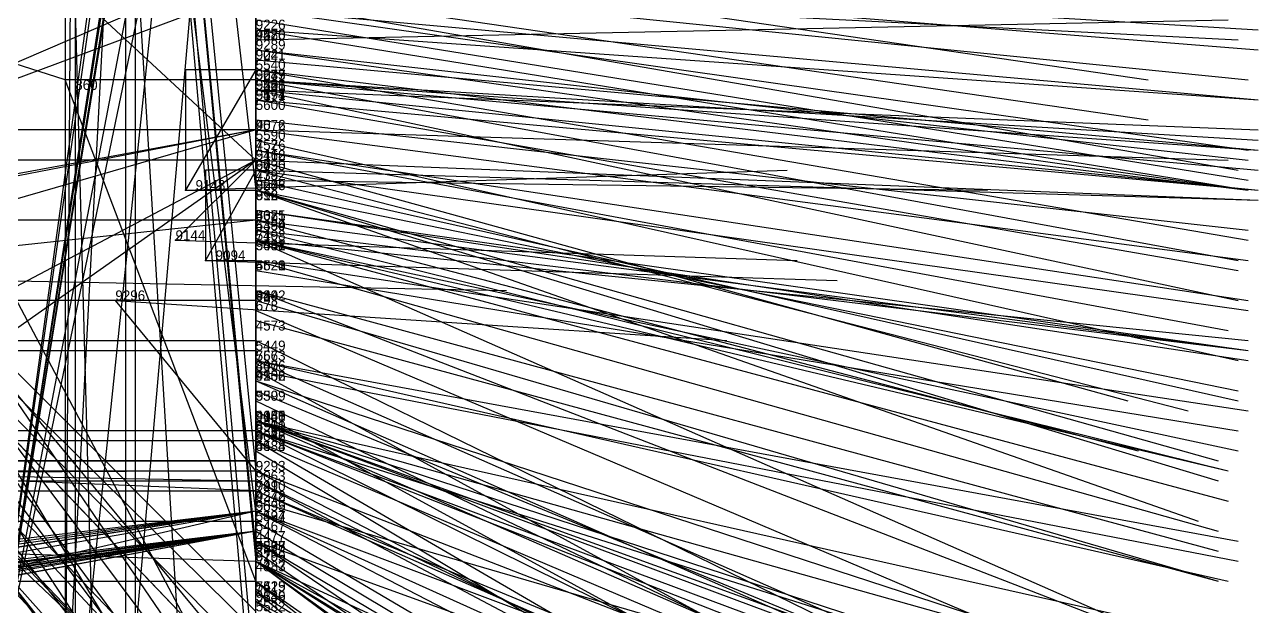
# Model space of a CAD drawing. Extents: x -0.07 to 1.1, y -0.07 to 1.1.
# Drawn here: x 0.977 to 1.1, y 0.0145 to 0.0725 of the extents above; entities that cross this region are included whole.
import ezdxf

# ---------------------------------------------------------------- set-up
doc = ezdxf.new("R2010")
doc.units = 0
for name, color, linetype in [('Clients', 3, 'CONTINUOUS'), ('Facilities', 3, 'CONTINUOUS'), ('Facilities_lines', 3, 'CONTINUOUS'), ('Min_max_boxes', 1, 'CONTINUOUS'), ('Normals', 1, 'CONTINUOUS'), ('Source_points', 5, 'CONTINUOUS'), ('Text', 3, 'CONTINUOUS')]:
    doc.layers.add(name, color=color, linetype=linetype)

msp = doc.modelspace()

# ---------------------------------------------------------------- linework, layer by layer
at = {"layer": 'Clients', "color": 5}
for p in [(0.981, 0.067), (1, 0.057, 0.993), (0.993, 0.056, 1), (1, 0.056, 0.91), (0.992, 0.051, 1), (0.995, 0.049, 1), (0.986, 0.045, 1), (1, 0.033, 0.993), (1, 0.033, 0.984), (1, 0.028, 0.92), (1, 0.027, 0.005), (1, 0.025, 0.996), (1, 0.02, 0.909), (1, 0.019, 0.031), (1, 0.019, 0.921)]:
    msp.add_point(p, dxfattribs=at)
at = {"layer": 'Facilities', "color": 3}
for p in [(1, 0.072, 0.315), (1, 0.072, 0.337), (1, 0.071, 0.968), (1, 0.07, 0.123), (1, 0.07, 0.796), (1, 0.069, 0.909), (1, 0.068, 0.55), (1, 0.068, 0.844), (1, 0.068, 0.908), (1, 0.067, 0.693), (1, 0.067, 0.6), (1, 0.067, 0.69), (1, 0.067, 0.836), (1, 0.066, 0.194), (1, 0.066, 0.665), (1, 0.066, 0.656), (1, 0.066, 0.942), (1, 0.065, 0.624), (1, 0.065, 0.802), (1, 0.063, 0.498), (1, 0.062, 0.545), (1, 0.062, 0.969), (1, 0.061, 0.369), (1, 0.06, 0.068), (1, 0.06, 0.621), (1, 0.059, 0.022), (1, 0.059, 0.942), (1, 0.058, 0.038), (1, 0.058, 0.268), (1, 0.058, 0.647), (1, 0.058, 0.94), (1, 0.057, 0.103), (1, 0.056, 0.171), (1, 0.056, 0.223), (1, 0.056, 0.858), (1, 0.054, 0.464), (1, 0.054, 0.637), (1, 0.053, 0.027), (1, 0.053, 0.493), (1, 0.052, 0.494), (1, 0.052, 0.712), (1, 0.051, 0.185), (1, 0.051, 0.71), (1, 0.051, 0.538), (1, 0.051, 0.861), (1, 0.051, 0.942), (1, 0.049, 0.569), (1, 0.049, 0.646), (1, 0.048, 0.453), (1, 0.046, 0.146), (1, 0.046, 0.328), (1, 0.045, 0.245), (1, 0.044, 0.153), (1, 0.043, 0.334), (1, 0.041, 0.732), (1, 0.039, 0.141), (1, 0.039, 0.452), (1, 0.039, 0.637), (1, 0.038, 0.179), (1, 0.038, 0.461), (1, 0.037, 0.835), (1, 0.037, 0.762), (1, 0.036, 0.662), (1, 0.035, 0.219), (1, 0.034, 0.877), (1, 0.033, 0.313), (1, 0.033, 0.479), (1, 0.033, 0.581), (1, 0.033, 0.766), (1, 0.032, 0.068), (1, 0.032, 0.316), (1, 0.032, 0.633), (1, 0.032, 0.898), (1, 0.031, 0.303), (1, 0.031, 0.678), (1, 0.03, 0.554), (1, 0.028, 0.948), (1, 0.027, 0.932), (1, 0.026, 0.043), (1, 0.026, 0.438), (1, 0.024, 0.513), (1, 0.024, 0.519), (1, 0.024, 0.977), (1, 0.023, 0.534), (1, 0.022, 0.538), (1, 0.021, 0.265), (1, 0.021, 0.498), (1, 0.021, 0.64), (1, 0.021, 0.72), (1, 0.019, 0.134), (1, 0.019, 0.304), (1, 0.019, 0.257), (1, 0.019, 0.771), (1, 0.017, 0.108), (1, 0.017, 0.595), (1, 0.016, 0.658), (1, 0.016, 0.753), (1, 0.016, 0.977), (1, 0.015, 0.699), (1, 0.015, 0.776)]:
    msp.add_point(p, dxfattribs=at)
at = {"layer": 'Facilities_lines', "color": 3}
for p, q in [((1, 0.022, 0.538), (1, 0.32, 0.543)), ((1, 0.052, 0.712), (1, 0.309, 0.717)), ((1, 0.066, 0.656), (1, 0.309, 0.665)), ((1, 0.052, 0.712), (1, 0.306, 0.707)), ((1, 0.022, 0.538), (1, 0.306, 0.511)), ((1, 0.022, 0.538), (1, 0.299, 0.561)), ((1, 0.066, 0.656), (1, 0.298, 0.646)), ((1, 0.022, 0.538), (1, 0.296, 0.549)), ((1, 0.036, 0.662), (1, 0.292, 0.664)), ((1, 0.052, 0.712), (1, 0.29, 0.688)), ((1, 0.052, 0.712), (1, 0.285, 0.733)), ((1, 0.052, 0.712), (1, 0.284, 0.724)), ((1, 0.052, 0.712), (1, 0.28, 0.717)), ((1, 0.022, 0.538), (1, 0.279, 0.548)), ((1, 0.022, 0.538), (1, 0.276, 0.522)), ((1, 0.022, 0.538), (1, 0.273, 0.552)), ((1, 0.066, 0.656), (1, 0.27, 0.629)), ((1, 0.022, 0.538), (1, 0.269, 0.526)), ((1, 0.066, 0.656), (1, 0.269, 0.63)), ((1, 0.022, 0.538), (1, 0.264, 0.561)), ((1, 0.052, 0.712), (1, 0.263, 0.748)), ((0.977, 0.26, 1), (1, 0.056, 0.91)), ((0.977, 0.26, 1), (0.984, 0, 1)), ((0.977, 0.26, 1), (0.993, 0, 0.972)), ((0.977, 0.26, 1), (1, 0.02, 0.909)), ((0.977, 0.26, 1), (1, 0.006, 0.973)), ((0.977, 0.26, 1), (1, 0.028, 0.92)), ((0.977, 0.26, 1), (1, 0.019, 0.921)), ((0.977, 0.26, 1), (1, 0, 0.993)), ((1, 0.022, 0.538), (1, 0.259, 0.552)), ((1, 0.021, 0.72), (1, 0.258, 0.727)), ((1, 0.052, 0.712), (1, 0.255, 0.689)), ((1, 0.052, 0.712), (1, 0.255, 0.693)), ((1, 0.022, 0.538), (1, 0.252, 0.588)), ((1, 0.021, 0.72), (1, 0.242, 0.704)), ((1, 0.022, 0.538), (1, 0.24, 0.6)), ((1, 0.016, 0.658), (1, 0.237, 0.646)), ((1, 0.031, 0.303), (1, 0.236, 0.326)), ((1, 0.022, 0.538), (1, 0.235, 0.458)), ((1, 0.051, 0.185), (1, 0.232, 0.252)), ((1, 0.022, 0.538), (1, 0.232, 0.553)), ((1, 0.016, 0.658), (1, 0.231, 0.668)), ((1, 0.016, 0.658), (1, 0.228, 0.65)), ((1, 0.022, 0.538), (1, 0.227, 0.493)), ((1, 0.016, 0.658), (1, 0.227, 0.69)), ((1, 0.046, 0.328), (1, 0.224, 0.349)), ((1, 0.046, 0.328), (1, 0.222, 0.395)), ((1, 0.022, 0.538), (1, 0.22, 0.489)), ((1, 0.022, 0.538), (1, 0.219, 0.495)), ((1, 0.031, 0.303), (1, 0.217, 0.353)), ((1, 0.022, 0.538), (1, 0.213, 0.5)), ((1, 0.022, 0.538), (1, 0.212, 0.438)), ((1, 0.022, 0.538), (1, 0.212, 0.585)), ((1, 0.208, 0.98), (1, 0.025, 0.996)), ((1, 0.022, 0.538), (1, 0.207, 0.598)), ((1, 0.022, 0.538), (1, 0.206, 0.429)), ((1, 0.022, 0.538), (1, 0.206, 0.597)), ((1, 0.022, 0.538), (1, 0.202, 0.444)), ((1, 0.022, 0.538), (1, 0.2, 0.642)), ((1, 0.022, 0.538), (1, 0.195, 0.54)), ((0.973, 0, 0.703), (1, 0.194, 0.735)), ((1, 0.031, 0.303), (1, 0.194, 0.385)), ((1, 0.024, 0.977), (0.979, 0.192, 1)), ((1, 0.016, 0.658), (1, 0.191, 0.663)), ((0.973, 0, 0.703), (1, 0.189, 0.706)), ((0.973, 0, 0.703), (1, 0.189, 0.731)), ((1, 0.022, 0.538), (1, 0.188, 0.462)), ((1, 0.022, 0.538), (1, 0.187, 0.64)), ((1, 0.022, 0.538), (1, 0.184, 0.482)), ((1, 0.022, 0.538), (1, 0.182, 0.619)), ((1, 0.022, 0.538), (1, 0.181, 0.575)), ((1, 0.022, 0.538), (1, 0.18, 0.659)), ((1, 0.046, 0.328), (1, 0.178, 0.377)), ((1, 0.022, 0.538), (1, 0.177, 0.549)), ((0.973, 0, 0.703), (1, 0.173, 0.699)), ((0.982, 0, 0.291), (1, 0.173, 0.362)), ((1, 0.022, 0.538), (1, 0.173, 0.58)), ((0.973, 0, 0.703), (1, 0.171, 0.705)), ((1, 0.022, 0.538), (1, 0.171, 0.431)), ((1, 0.022, 0.538), (1, 0.169, 0.465)), ((0.973, 0, 0.703), (1, 0.167, 0.716)), ((1, 0.022, 0.538), (1, 0.167, 0.52)), ((0.973, 0, 0.703), (1, 0.166, 0.705)), ((1, 0.022, 0.538), (1, 0.166, 0.446)), ((1, 0.022, 0.538), (1, 0.166, 0.535)), ((1, 0.022, 0.538), (1, 0.166, 0.556)), ((1, 0.022, 0.538), (1, 0.162, 0.542)), ((1, 0.022, 0.538), (1, 0.159, 0.509)), ((1, 0.022, 0.538), (1, 0.158, 0.549)), ((1, 0.022, 0.538), (1, 0.158, 0.647)), ((1, 0.022, 0.538), (1, 0.155, 0.634)), ((1, 0.022, 0.538), (1, 0.155, 0.625)), ((1, 0.022, 0.538), (1, 0.151, 0.379)), ((1, 0.022, 0.538), (1, 0.151, 0.675)), ((1, 0.022, 0.538), (1, 0.15, 0.49)), ((0.987, 0, 0.292), (1, 0.148, 0.351)), ((1, 0.022, 0.538), (1, 0.148, 0.469)), ((1, 0.022, 0.538), (1, 0.147, 0.439)), ((1, 0.022, 0.538), (1, 0.147, 0.664)), ((1, 0.022, 0.538), (1, 0.146, 0.539)), ((1, 0.022, 0.538), (1, 0.145, 0.517)), ((1, 0.022, 0.538), (1, 0.145, 0.654)), ((1, 0.022, 0.538), (1, 0.143, 0.44)), ((1, 0.022, 0.538), (1, 0.143, 0.562)), ((0.973, 0, 0.28), (1, 0.141, 0.347)), ((1, 0.022, 0.538), (1, 0.141, 0.648)), ((0.981, 0, 0.054), (0.982, 0.14)), ((1, 0.022, 0.538), (1, 0.137, 0.489)), ((0.981, 0, 0.054), (0.988, 0.133)), ((1, 0.022, 0.538), (1, 0.134, 0.372)), ((1, 0.022, 0.538), (1, 0.131, 0.509)), ((1, 0.022, 0.538), (1, 0.131, 0.58)), ((0.973, 0, 0.28), (1, 0.13, 0.342)), ((1, 0.022, 0.538), (1, 0.13, 0.474)), ((1, 0.022, 0.538), (1, 0.13, 0.47)), ((1, 0.022, 0.538), (1, 0.129, 0.452)), ((1, 0.022, 0.538), (1, 0.129, 0.488)), ((1, 0.022, 0.538), (1, 0.129, 0.644)), ((1, 0.022, 0.538), (1, 0.127, 0.475)), ((1, 0.022, 0.538), (1, 0.127, 0.433)), ((1, 0.022, 0.538), (1, 0.126, 0.639)), ((1, 0.022, 0.538), (1, 0.124, 0.472)), ((1, 0.022, 0.538), (1, 0.124, 0.6)), ((1, 0.022, 0.538), (1, 0.117, 0.373)), ((1, 0.022, 0.538), (1, 0.115, 0.417)), ((1, 0.022, 0.538), (1, 0.114, 0.361)), ((1, 0.022, 0.538), (1, 0.108, 0.689)), ((1, 0.022, 0.538), (1, 0.103, 0.354)), ((1, 0.022, 0.538), (1, 0.101, 0.346)), ((1, 0.059, 0.022), (0.959, 0.097)), ((1, 0.092, 0.966), (1, 0.033, 0.993)), ((1, 0.079, 0.058), (0.884, 0.029)), ((1, 0.076, 0.016), (0.906, 0.041)), ((1, 0.068, 0.844), (0.993, 0.056, 1)), ((1, 0.017, 0.108), (0.981, 0.067)), ((1, 0.062, 0.969), (0.864, 0.037, 1)), ((1, 0.062, 0.969), (0.865, 0.036, 1)), ((1, 0.062, 0.969), (0.865, 0.023, 1)), ((1, 0.059, 0.942), (0.956, 0.028, 1)), ((1, 0.059, 0.022), (0.964, 0.04)), ((1, 0.059, 0.942), (0.992, 0.051, 1)), ((1, 0.058, 0.94), (0.995, 0.049, 1)), ((1, 0.024, 0.977), (1, 0.057, 0.993)), ((1, 0.053, 0.027), (0.767, 0.028)), ((1, 0.028, 0.948), (0.986, 0.045, 1)), ((0.733, 0.032), (1, 0.027, 0.005)), ((1, 0.024, 0.977), (1, 0.033, 0.984)), ((1, 0.026, 0.043), (0.882, 0.031)), ((0.672, 0.029), (1, 0.019, 0.031)), ((1, 0.028, 0.948), (0.804, 0.027, 1)), ((1, 0.024, 0.977), (0.799, 0, 0.855)), ((1, 0.024, 0.977), (0.814, 0, 0.836)), ((1, 0.024, 0.977), (0.829, 0, 0.855)), ((1, 0.024, 0.977), (0.841, 0, 0.826)), ((1, 0.024, 0.977), (0.843, 0, 0.835)), ((1, 0.024, 0.977), (0.862, 0, 0.863)), ((1, 0.024, 0.977), (0.896, 0, 0.873)), ((1, 0.022, 0.538), (0.816, 0, 0.58)), ((1, 0.022, 0.538), (0.829, 0, 0.531)), ((1, 0.022, 0.538), (0.834, 0, 0.56)), ((1, 0.022, 0.538), (0.835, 0, 0.551)), ((1, 0.022, 0.538), (0.836, 0, 0.592)), ((1, 0.022, 0.538), (0.848, 0, 0.479)), ((1, 0.022, 0.538), (0.848, 0, 0.497)), ((1, 0.022, 0.538), (0.854, 0, 0.599)), ((1, 0.022, 0.538), (0.856, 0, 0.553)), ((1, 0.022, 0.538), (0.858, 0, 0.52)), ((1, 0.022, 0.538), (0.865, 0, 0.622)), ((1, 0.022, 0.538), (0.87, 0, 0.556)), ((1, 0.022, 0.538), (0.881, 0, 0.618)), ((1, 0.022, 0.538), (0.882, 0, 0.633))]:
    msp.add_line(p, q, dxfattribs=at)
at = {"layer": 'Min_max_boxes', "color": 1}
for p, q in [((1, 0, 0.76), (1, 0.466, 0.76)), ((1, 0, 1), (1, 0.466, 1)), ((1, 0, 0.346), (1, 0.32, 0.346)), ((1, 0, 0.689), (1, 0.32, 0.689)), ((1, 0.052, 0.688), (1, 0.309, 0.688)), ((1, 0.309, 0.688), (1, 0.052, 0.688)), ((1, 0.052, 0.748), (1, 0.309, 0.748)), ((1, 0.309, 0.748), (1, 0.052, 0.748)), ((1, 0.066, 0.629), (1, 0.309, 0.629)), ((1, 0.309, 0.629), (1, 0.066, 0.629)), ((1, 0.066, 0.665), (1, 0.309, 0.665)), ((1, 0.309, 0.665), (1, 0.066, 0.665)), ((1, 0.036, 0.662), (1, 0.292, 0.662)), ((1, 0.292, 0.662), (1, 0.036, 0.662)), ((1, 0.036, 0.664), (1, 0.292, 0.664)), ((1, 0.292, 0.664), (1, 0.036, 0.664)), ((1, 0.021, 0.704), (1, 0.258, 0.704)), ((1, 0.258, 0.704), (1, 0.021, 0.704)), ((1, 0.021, 0.727), (1, 0.258, 0.727)), ((1, 0.258, 0.727), (1, 0.021, 0.727)), ((1, 0.016, 0.646), (1, 0.237, 0.646)), ((1, 0.237, 0.646), (1, 0.016, 0.646)), ((1, 0.016, 0.69), (1, 0.237, 0.69)), ((1, 0.237, 0.69), (1, 0.016, 0.69)), ((1, 0.031, 0.303), (1, 0.236, 0.303)), ((1, 0.236, 0.303), (1, 0.031, 0.303)), ((1, 0.031, 0.385), (1, 0.236, 0.385)), ((1, 0.236, 0.385), (1, 0.031, 0.385)), ((1, 0.051, 0.185), (1, 0.232, 0.185)), ((1, 0.232, 0.185), (1, 0.051, 0.185)), ((1, 0.051, 0.252), (1, 0.232, 0.252)), ((1, 0.232, 0.252), (1, 0.051, 0.252)), ((1, 0.046, 0.328), (1, 0.224, 0.328)), ((1, 0.224, 0.328), (1, 0.046, 0.328)), ((1, 0.046, 0.395), (1, 0.224, 0.395)), ((1, 0.224, 0.395), (1, 0.046, 0.395)), ((1, 0.025, 0.98), (1, 0.208, 0.98)), ((1, 0.208, 0.98), (1, 0.025, 0.98)), ((1, 0.025, 0.996), (1, 0.208, 0.996)), ((1, 0.208, 0.996), (1, 0.025, 0.996)), ((1, 0, 0.626), (1, 0.194, 0.626)), ((1, 0, 0.784), (1, 0.194, 0.784)), ((1, 0, 0.826), (1, 0.192, 0.826)), ((1, 0, 1), (1, 0.192, 1)), ((0.982, 0.173, 0.291), (0.982, 0, 0.291)), ((0.982, 0.173, 0.362), (0.982, 0, 0.362)), ((1, 0, 0.291), (1, 0.173, 0.291)), ((1, 0, 0.362), (1, 0.173, 0.362)), ((0.987, 0.148, 0.292), (0.987, 0, 0.292)), ((0.987, 0.148, 0.351), (0.987, 0, 0.351)), ((1, 0, 0.292), (1, 0.148, 0.292)), ((1, 0, 0.351), (1, 0.148, 0.351)), ((1, 0, 0.28), (1, 0.141, 0.28)), ((1, 0, 0.396), (1, 0.141, 0.396)), ((0.981, 0.14), (0.981, 0)), ((0.981, 0.14, 0.054), (0.981, 0, 0.054)), ((0.988, 0), (0.988, 0.14)), ((0.988, 0, 0.054), (0.988, 0.14, 0.054)), ((1, 0.029, 0.94), (1, 0.11, 0.94)), ((1, 0.029, 1), (1, 0.11, 1)), ((1, 0.017, 0.947), (1, 0.105, 0.947)), ((1, 0.017, 1), (1, 0.105, 1)), ((1, 0.04), (1, 0.097)), ((1, 0.04, 0.022), (1, 0.097, 0.022)), ((1, 0.033, 0.966), (1, 0.092, 0.966)), ((1, 0.092, 0.966), (1, 0.033, 0.966)), ((1, 0.033, 0.993), (1, 0.092, 0.993)), ((1, 0.092, 0.993), (1, 0.033, 0.993)), ((1, 0.029), (1, 0.079)), ((1, 0.029, 0.058), (1, 0.079, 0.058)), ((1, 0.041), (1, 0.076)), ((1, 0.041, 0.016), (1, 0.076, 0.016)), ((1, 0.068, 0.844), (0.993, 0.068, 0.844)), ((0.993, 0.068, 0.844), (0.993, 0.056, 0.844)), ((1, 0.068, 1), (0.993, 0.068, 1)), ((0.993, 0.068, 1), (0.993, 0.056, 1)), ((0.993, 0.068, 0.844), (0.993, 0.068, 1)), ((1, 0.056, 0.844), (1, 0.068, 0.844)), ((1, 0.056, 1), (1, 0.068, 1)), ((1, 0.068, 0.844), (1, 0.068, 1)), ((1, 0.067), (0.981, 0.067)), ((0.981, 0.067), (0.981, 0.017)), ((1, 0.067, 0.108), (0.981, 0.067, 0.108)), ((0.981, 0.067, 0.108), (0.981, 0.017, 0.108)), ((0.981, 0.067), (0.981, 0.067, 0.108)), ((1, 0.017), (1, 0.067)), ((1, 0.017, 0.108), (1, 0.067, 0.108)), ((1, 0.067), (1, 0.067, 0.108)), ((1, 0.066, 0.629), (1, 0.066, 0.629)), ((1, 0.066, 0.665), (1, 0.066, 0.665)), ((1, 0.066, 0.629), (1, 0.066, 0.665)), ((1, 0.066, 0.629), (1, 0.066, 0.665)), ((1, 0.062, 0.969), (0.864, 0.062, 0.969)), ((1, 0.062, 1), (0.864, 0.062, 1)), ((1, 0.023, 0.969), (1, 0.062, 0.969)), ((1, 0.023, 1), (1, 0.062, 1)), ((1, 0.062, 0.969), (1, 0.062, 1)), ((1, 0.059, 0.942), (0.956, 0.059, 0.942)), ((1, 0.059, 1), (0.956, 0.059, 1)), ((1, 0.058, 0.94), (0.995, 0.058, 0.94)), ((0.995, 0.058, 0.94), (0.995, 0.049, 0.94)), ((1, 0.058, 1), (0.995, 0.058, 1)), ((0.995, 0.058, 1), (0.995, 0.049, 1)), ((0.995, 0.058, 0.94), (0.995, 0.058, 1)), ((1, 0.028, 0.942), (1, 0.059, 0.942)), ((1, 0.028, 1), (1, 0.059, 1)), ((1, 0.059, 0.942), (1, 0.059, 1)), ((1, 0.049, 0.94), (1, 0.058, 0.94)), ((1, 0.049, 1), (1, 0.058, 1)), ((1, 0.058, 0.94), (1, 0.058, 1)), ((0.993, 0.056, 0.844), (1, 0.056, 0.844)), ((0.993, 0.056, 1), (1, 0.056, 1)), ((0.993, 0.056, 0.844), (0.993, 0.056, 1)), ((1, 0.056, 0.844), (1, 0.056, 1)), ((1, 0.053), (0.767, 0.053)), ((1, 0.053, 0.027), (0.767, 0.053, 0.027)), ((1, 0.028), (1, 0.053)), ((1, 0.028, 0.027), (1, 0.053, 0.027)), ((1, 0.053), (1, 0.053, 0.027)), ((1, 0.052, 0.688), (1, 0.052, 0.688)), ((1, 0.052, 0.748), (1, 0.052, 0.748)), ((1, 0.052, 0.688), (1, 0.052, 0.748)), ((1, 0.052, 0.688), (1, 0.052, 0.748)), ((1, 0.051, 0.185), (1, 0.051, 0.185)), ((1, 0.051, 0.252), (1, 0.051, 0.252)), ((1, 0.051, 0.185), (1, 0.051, 0.252)), ((1, 0.051, 0.185), (1, 0.051, 0.252)), ((0.995, 0.049, 0.94), (1, 0.049, 0.94)), ((0.995, 0.049, 1), (1, 0.049, 1)), ((0.995, 0.049, 0.94), (0.995, 0.049, 1)), ((1, 0.049, 0.94), (1, 0.049, 1)), ((1, 0.046, 0.328), (1, 0.046, 0.328)), ((1, 0.046, 0.395), (1, 0.046, 0.395)), ((1, 0.046, 0.328), (1, 0.046, 0.395)), ((1, 0.046, 0.328), (1, 0.046, 0.395)), ((1, 0.045, 0.948), (0.804, 0.045, 0.948)), ((1, 0.045, 1), (0.804, 0.045, 1)), ((1, 0.027, 0.948), (1, 0.045, 0.948)), ((1, 0.027, 1), (1, 0.045, 1)), ((1, 0.045, 0.948), (1, 0.045, 1)), ((0.906, 0.041), (1, 0.041)), ((0.906, 0.041, 0.016), (1, 0.041, 0.016)), ((1, 0.041), (1, 0.041, 0.016)), ((0.959, 0.04), (1, 0.04)), ((0.959, 0.04, 0.022), (1, 0.04, 0.022)), ((1, 0.04), (1, 0.04, 0.022)), ((1, 0.036, 0.662), (1, 0.036, 0.662)), ((1, 0.036, 0.664), (1, 0.036, 0.664)), ((1, 0.036, 0.662), (1, 0.036, 0.664)), ((1, 0.036, 0.662), (1, 0.036, 0.664)), ((1, 0.032), (0.67, 0.032)), ((1, 0.032, 0.124), (0.67, 0.032, 0.124)), ((1, 0.033, 0.966), (1, 0.033, 0.966)), ((1, 0.033, 0.993), (1, 0.033, 0.993)), ((1, 0.033, 0.966), (1, 0.033, 0.993)), ((1, 0.033, 0.966), (1, 0.033, 0.993)), ((1, 0), (1, 0.032)), ((1, 0, 0.124), (1, 0.032, 0.124)), ((1, 0.032), (1, 0.032, 0.124)), ((1, 0.031), (0.882, 0.031)), ((1, 0.031, 0.043), (0.882, 0.031, 0.043)), ((1, 0.026), (1, 0.031)), ((1, 0.026, 0.043), (1, 0.031, 0.043)), ((1, 0.031), (1, 0.031, 0.043)), ((1, 0.031, 0.303), (1, 0.031, 0.303)), ((1, 0.031, 0.385), (1, 0.031, 0.385)), ((1, 0.031, 0.303), (1, 0.031, 0.385)), ((1, 0.031, 0.303), (1, 0.031, 0.385)), ((1, 0.029), (0.555, 0.029)), ((1, 0.029, 0.212), (0.555, 0.029, 0.212)), ((0.884, 0.029), (1, 0.029)), ((0.884, 0.029, 0.058), (1, 0.029, 0.058)), ((0.894, 0.029, 0.94), (1, 0.029, 0.94)), ((0.894, 0.029, 1), (1, 0.029, 1)), ((1, 0), (1, 0.029)), ((1, 0, 0.212), (1, 0.029, 0.212)), ((1, 0.029), (1, 0.029, 0.212)), ((1, 0.029), (1, 0.029, 0.058)), ((1, 0.029, 0.94), (1, 0.029, 1)), ((0.767, 0.028), (1, 0.028)), ((0.767, 0.028, 0.027), (1, 0.028, 0.027)), ((0.956, 0.028, 0.942), (1, 0.028, 0.942)), ((0.956, 0.028, 1), (1, 0.028, 1)), ((1, 0.028), (1, 0.028, 0.027)), ((1, 0.028, 0.942), (1, 0.028, 1)), ((0.804, 0.027, 0.948), (1, 0.027, 0.948)), ((0.804, 0.027, 1), (1, 0.027, 1)), ((0.882, 0.026), (1, 0.026)), ((0.882, 0.026, 0.043), (1, 0.026, 0.043)), ((1, 0.027, 0.948), (1, 0.027, 1)), ((1, 0.026), (1, 0.026, 0.043)), ((1, 0.025, 0.98), (1, 0.025, 0.98)), ((1, 0.025, 0.996), (1, 0.025, 0.996)), ((1, 0.025, 0.98), (1, 0.025, 0.996)), ((1, 0.025, 0.98), (1, 0.025, 0.996)), ((0.864, 0.023, 0.969), (1, 0.023, 0.969)), ((0.864, 0.023, 1), (1, 0.023, 1)), ((1, 0.023, 0.969), (1, 0.023, 1)), ((1, 0.021, 0.704), (1, 0.021, 0.704)), ((1, 0.021, 0.727), (1, 0.021, 0.727)), ((1, 0.021, 0.704), (1, 0.021, 0.727)), ((1, 0.021, 0.704), (1, 0.021, 0.727)), ((0.934, 0.017, 0.947), (1, 0.017, 0.947)), ((0.934, 0.017, 1), (1, 0.017, 1)), ((0.981, 0.017), (1, 0.017)), ((0.981, 0.017, 0.108), (1, 0.017, 0.108)), ((0.981, 0.017), (0.981, 0.017, 0.108)), ((1, 0.017), (1, 0.017, 0.108)), ((1, 0.017, 0.947), (1, 0.017, 1)), ((1, 0.016, 0.646), (1, 0.016, 0.646)), ((1, 0.016, 0.69), (1, 0.016, 0.69)), ((1, 0.016, 0.646), (1, 0.016, 0.69)), ((1, 0.016, 0.646), (1, 0.016, 0.69))]:
    msp.add_line(p, q, dxfattribs=at)
at = {"layer": 'Normals', "color": 1}
for p, q in [((1, 0.014, 0.193), (0.929, 0.085, 0.187)), ((0.981, 0.067), (0.928, 0.084, 0.083)), ((1, 0.007, 0.148), (0.936, 0.084, 0.149)), ((0.991, 0, 0.712), (0.936, 0.083, 0.718)), ((0.993, 0, 0.972), (0.943, 0.083, 0.947)), ((1, 0, 0.993), (0.956, 0.083, 0.958)), ((1, 0.012, 0.19), (0.929, 0.082, 0.184)), ((1, 0, 0.195), (0.944, 0.082, 0.186)), ((0.988, 0, 0.545), (0.929, 0.08, 0.533)), ((1, 0.009, 0.173), (0.93, 0.08, 0.173)), ((0.995, 0, 0.837), (0.935, 0.08, 0.837)), ((0.996, 0, 0.27), (0.937, 0.08, 0.275)), ((0.999, 0, 0.144), (0.939, 0.08, 0.146)), ((1, 0.08, 0.013), (1.089, 0.067, -0.03)), ((0.992, 0, 0.656), (0.93, 0.079, 0.66)), ((0.989, 0, 0.932), (0.927, 0.078, 0.935)), ((1, 0.006, 0.927), (0.931, 0.078, 0.937)), ((1, 0.078, 0.233), (1.1, 0.072, 0.233)), ((1, 0.078, 0.221), (1.1, 0.07, 0.221)), ((1, 0.078, 0.274), (1.1, 0.072, 0.274)), ((1, 0.077, 0.741), (1.099, 0.067, 0.742)), ((1, 0.006, 0.973), (0.933, 0.076, 0.947)), ((1, 0.076, 0.055), (1.098, 0.071, 0.034)), ((1, 0.076, 0.016), (1.089, 0.063, -0.027)), ((0.991, 0, 0.433), (0.924, 0.075, 0.438)), ((1, 0.075, 0.359), (1.098, 0.058, 0.37)), ((1, 0.074, 0.374), (1.099, 0.06, 0.376)), ((1, 0.074, 0.814), (1.1, 0.065, 0.816)), ((0.997, 0, 0.549), (0.929, 0.073, 0.539)), ((1, 0.073, 0.887), (1.099, 0.057, 0.881)), ((1, 0.071, 0.968), (1.097, 0.073, 0.993)), ((0.991, 0, 0.813), (0.923, 0.072, 0.804)), ((0.995, 0, 0.792), (0.926, 0.072, 0.789)), ((0.999, 0, 0.946), (0.93, 0.072, 0.94)), ((1, 0.072, 0.315), (1.1, 0.065, 0.316)), ((1, 0.072, 0.337), (1.099, 0.056, 0.344)), ((0.995, 0, 0.548), (0.926, 0.071, 0.536)), ((1, 0.07, 0.123), (1.099, 0.056, 0.124)), ((1, 0.07, 0.796), (1.099, 0.059, 0.797)), ((1, 0.069, 0.909), (1.1, 0.06, 0.907)), ((0.996, 0, 0.537), (0.924, 0.068, 0.523)), ((1, 0.068, 0.55), (1.099, 0.056, 0.551)), ((1, 0.068, 0.844), (1.099, 0.051, 0.846)), ((1, 0.068, 0.908), (1.099, 0.056, 0.904)), ((1, 0.067, 0.693), (1.1, 0.06, 0.693)), ((1, 0.067, 0.6), (1.1, 0.058, 0.598)), ((1, 0.067, 0.69), (1.1, 0.061, 0.69)), ((1, 0.067, 0.836), (1.098, 0.049, 0.838)), ((1, 0.066, 0.194), (1.098, 0.045, 0.196)), ((1, 0.066, 0.665), (1.1, 0.056, 0.665)), ((1, 0.066, 0.656), (1.1, 0.056, 0.657)), ((1, 0.066, 0.942), (1.1, 0.062, 0.951)), ((1, 0.065, 0.624), (1.1, 0.056, 0.622)), ((1, 0.065, 0.802), (1.098, 0.048, 0.806)), ((1, 0.063, 0.498), (1.099, 0.052, 0.499)), ((1, 0.062, 0.545), (1.099, 0.049, 0.546)), ((1, 0.062, 0.969), (1.097, 0.059, 0.992)), ((1, 0.061, 0.369), (1.098, 0.039, 0.372)), ((1, 0.06, 0.068), (1.097, 0.042, 0.051)), ((1, 0.06, 0.621), (1.099, 0.045, 0.62)), ((0.993, 0.056, 1), (1.053, 0.058, 1.08)), ((1, 0.059, 0.022), (1.087, 0.035, -0.021)), ((1, 0.059, 0.942), (1.1, 0.055, 0.95)), ((1, 0.058, 0.038), (1.093, 0.034, 0.009)), ((1, 0.058, 0.268), (1.099, 0.044, 0.267)), ((1, 0.058, 0.647), (1.099, 0.044, 0.645)), ((1, 0.058, 0.94), (1.1, 0.055, 0.948)), ((1, 0.057, 0.103), (1.098, 0.035, 0.105)), ((1, 0.057, 0.993), (1.073, 0.056, 1.061)), ((1, 0.056, 0.171), (1.096, 0.027, 0.176)), ((1, 0.056, 0.223), (1.098, 0.036, 0.221)), ((1, 0.056, 0.858), (1.094, 0.023, 0.858)), ((1, 0.056, 0.91), (1.096, 0.029, 0.901)), ((1, 0.054, 0.464), (1.099, 0.04, 0.459)), ((1, 0.054, 0.637), (1.099, 0.039, 0.637)), ((1, 0.053, 0.027), (1.088, 0.03, -0.015)), ((1, 0.053, 0.493), (1.099, 0.04, 0.493)), ((1, 0.052, 0.494), (1.099, 0.04, 0.493)), ((1, 0.052, 0.712), (1.097, 0.028, 0.717)), ((0.992, 0.051, 1), (1.054, 0.049, 1.078)), ((1, 0.051, 0.185), (1.097, 0.028, 0.188)), ((1, 0.051, 0.71), (1.098, 0.03, 0.712)), ((1, 0.051, 0.538), (1.097, 0.025, 0.54)), ((1, 0.051, 0.861), (1.091, 0.011, 0.857)), ((1, 0.051, 0.942), (1.099, 0.041, 0.955)), ((0.995, 0.049, 1), (1.058, 0.047, 1.078)), ((1, 0.049, 0.569), (1.096, 0.022, 0.568)), ((1, 0.049, 0.646), (1.099, 0.034, 0.644)), ((1, 0.048, 0.453), (1.098, 0.032, 0.447)), ((0.974, 0.047, 1), (1.025, 0.046, 1.086)), ((1, 0.046, 0.146), (1.093, 0.01, 0.145)), ((1, 0.046, 0.328), (1.096, 0.02, 0.339)), ((0.986, 0.045, 1), (1.047, 0.041, 1.079)), ((1, 0.045, 0.245), (1.096, 0.017, 0.242)), ((1, 0.044, 0.153), (1.092, 0.005, 0.154)), ((1, 0.043, 0.334), (1.096, 0.017, 0.344)), ((1, 0.041, 0.732), (1.09, -0.003, 0.73)), ((1, 0.039, 0.141), (1.091, -0.001, 0.14)), ((1, 0.039, 0.452), (1.098, 0.021, 0.445)), ((1, 0.039, 0.637), (1.097, 0.017, 0.632)), ((1, 0.038, 0.179), (1.088, -0.01, 0.182)), ((1, 0.038, 0.461), (1.098, 0.019, 0.454)), ((1, 0.037, 0.835), (1.091, -0.003, 0.839)), ((1, 0.037, 0.762), (1.095, 0.006, 0.762)), ((1, 0.036, 0.662), (1.092, -0.002, 0.666)), ((1, 0.035, 0.219), (1.09, -0.008, 0.22)), ((1, 0.034, 0.877), (1.088, -0.014, 0.872)), ((1, 0.033, 0.313), (1.094, -0.001, 0.319)), ((1, 0.033, 0.479), (1.095, 0.002, 0.478)), ((1, 0.033, 0.581), (1.092, -0.007, 0.579)), ((1, 0.033, 0.993), (1.082, 0.01, 1.046)), ((1, 0.033, 0.766), (1.094, -0.002, 0.764)), ((1, 0.033, 0.984), (1.089, 0.013, 1.025)), ((1, 0.032, 0.068), (1.092, -0.004, 0.053)), ((1, 0.032, 0.316), (1.094, -0.003, 0.322)), ((1, 0.032, 0.633), (1.095, 0.002, 0.631)), ((1, 0.032, 0.898), (1.089, -0.012, 0.887)), ((1, 0.031, 0.303), (1.092, -0.008, 0.308)), ((1, 0.031, 0.678), (1.086, -0.019, 0.681)), ((1, 0.03, 0.554), (1.085, -0.021, 0.566)), ((1, 0.028, 0.948), (1.093, -0.008, 0.955)), ((1, 0.028, 0.92), (1.087, -0.017, 0.903)), ((1, 0.027, 0.005), (1.072, -0.011, -0.053)), ((1, 0.027, 0.932), (1.09, -0.016, 0.929)), ((1, 0.026, 0.043), (1.089, -0.013, 0.019)), ((1, 0.026, 0.438), (1.092, -0.012, 0.427)), ((1, 0.025, 0.996), (1.079, 0.002, 1.053)), ((1, 0.024, 0.513), (1.091, -0.017, 0.519)), ((1, 0.024, 0.519), (1.089, -0.022, 0.526)), ((1, 0.024, 0.977), (1.088, -0.009, 1.012)), ((1, 0.023, 0.534), (1.085, -0.027, 0.55)), ((1, 0.022, 0.538), (1.084, -0.028, 0.557)), ((1, 0.021, 0.265), (1.086, -0.03, 0.26)), ((1, 0.021, 0.498), (1.094, -0.013, 0.5)), ((1, 0.021, 0.64), (1.083, -0.035, 0.641)), ((1, 0.021, 0.72), (1.083, -0.035, 0.725)), ((1, 0.02, 0.909), (1.082, -0.036, 0.9)), ((1, 0.019, 0.031), (1.078, -0.03, -0.007)), ((1, 0.019, 0.134), (1.08, -0.04, 0.128)), ((1, 0.019, 0.304), (1.088, -0.029, 0.308)), ((1, 0.019, 0.257), (1.081, -0.039, 0.256)), ((1, 0.019, 0.771), (1.091, -0.023, 0.771)), ((1, 0.019, 0.921), (1.084, -0.032, 0.905)), ((1, 0.017, 0.108), (1.082, -0.04, 0.1)), ((1, 0.017, 0.595), (1.079, -0.045, 0.6)), ((1, 0.016, 0.658), (1.085, -0.036, 0.665)), ((1, 0.016, 0.753), (1.085, -0.036, 0.745)), ((1, 0.016, 0.977), (1.074, -0.045, 1.007)), ((1, 0.015, 0.699), (1.08, -0.046, 0.7)), ((1, 0.015, 0.776), (1.088, -0.032, 0.775))]:
    msp.add_line(p, q, dxfattribs=at)
at = {"layer": 'Source_points', "color": 5}
for p in [(1, 0.072, 0.315), (1, 0.072, 0.337), (1, 0.071, 0.968), (1, 0.07, 0.123), (1, 0.07, 0.796), (1, 0.069, 0.909), (1, 0.068, 0.55), (1, 0.068, 0.844), (1, 0.068, 0.908), (0.981, 0.067), (1, 0.067, 0.693), (1, 0.067, 0.6), (1, 0.067, 0.69), (1, 0.067, 0.836), (1, 0.066, 0.194), (1, 0.066, 0.665), (1, 0.066, 0.656), (1, 0.066, 0.942), (1, 0.065, 0.624), (1, 0.065, 0.802), (1, 0.063, 0.498), (1, 0.062, 0.545), (1, 0.062, 0.969), (1, 0.061, 0.369), (1, 0.06, 0.068), (1, 0.06, 0.621), (1, 0.059, 0.022), (1, 0.059, 0.942), (1, 0.058, 0.038), (1, 0.058, 0.268), (1, 0.058, 0.647), (1, 0.058, 0.94), (1, 0.057, 0.103), (1, 0.057, 0.993), (0.993, 0.056, 1), (1, 0.056, 0.171), (1, 0.056, 0.223), (1, 0.056, 0.858), (1, 0.056, 0.91), (1, 0.054, 0.464), (1, 0.054, 0.637), (1, 0.053, 0.027), (1, 0.053, 0.493), (1, 0.052, 0.494), (1, 0.052, 0.712), (0.992, 0.051, 1), (1, 0.051, 0.185), (1, 0.051, 0.71), (1, 0.051, 0.538), (1, 0.051, 0.861), (1, 0.051, 0.942), (0.995, 0.049, 1), (1, 0.049, 0.569), (1, 0.049, 0.646), (1, 0.048, 0.453), (1, 0.046, 0.146), (1, 0.046, 0.328), (0.986, 0.045, 1), (1, 0.045, 0.245), (1, 0.044, 0.153), (1, 0.043, 0.334), (1, 0.041, 0.732), (1, 0.039, 0.141), (1, 0.039, 0.452), (1, 0.039, 0.637), (1, 0.038, 0.179), (1, 0.038, 0.461), (1, 0.037, 0.835), (1, 0.037, 0.762), (1, 0.036, 0.662), (1, 0.035, 0.219), (1, 0.034, 0.877), (1, 0.033, 0.313), (1, 0.033, 0.479), (1, 0.033, 0.581), (1, 0.033, 0.993), (1, 0.033, 0.766), (1, 0.033, 0.984), (1, 0.032, 0.068), (1, 0.032, 0.316), (1, 0.032, 0.633), (1, 0.032, 0.898), (1, 0.031, 0.303), (1, 0.031, 0.678), (1, 0.03, 0.554), (1, 0.028, 0.948), (1, 0.028, 0.92), (1, 0.027, 0.005), (1, 0.027, 0.932), (1, 0.026, 0.043), (1, 0.026, 0.438), (1, 0.025, 0.996), (1, 0.024, 0.513), (1, 0.024, 0.519), (1, 0.024, 0.977), (1, 0.023, 0.534), (1, 0.022, 0.538), (1, 0.021, 0.265), (1, 0.021, 0.498), (1, 0.021, 0.64), (1, 0.021, 0.72), (1, 0.02, 0.909), (1, 0.019, 0.031), (1, 0.019, 0.134), (1, 0.019, 0.304), (1, 0.019, 0.257), (1, 0.019, 0.771), (1, 0.019, 0.921), (1, 0.017, 0.108), (1, 0.017, 0.595), (1, 0.016, 0.658), (1, 0.016, 0.753), (1, 0.016, 0.977), (1, 0.015, 0.699), (1, 0.015, 0.776)]:
    msp.add_point(p, dxfattribs=at)

# ---------------------------------------------------------------- texts
at = {"layer": 'Text', "color": 3}
for s, p in [('9226', (1, 0.072, 0.887)), ('4426', (1, 0.071, 0.315)), ('4580', (1, 0.071, 0.337)), ('9275', (1, 0.071, 0.968)), ('9289', (1, 0.07, 0.796)), ('5540', (1, 0.068, 0.55)), ('904', (1, 0.069, 0.123)), ('9221', (1, 0.069, 0.909)), ('5633', (1, 0.067, 0.69)), ('5577', (1, 0.067, 0.6)), ('9039', (1, 0.067, 0.844)), ('9243', (1, 0.067, 0.908)), ('860', (0.982, 0.066)), ('5558', (1, 0.066, 0.693)), ('940', (1, 0.066, 0.194)), ('9225', (1, 0.066, 0.942)), ('9241', (1, 0.066, 0.836)), ('5591', (1, 0.065, 0.656)), ('5477', (1, 0.065, 0.665)), ('9194', (1, 0.065, 0.802)), ('5600', (1, 0.064, 0.624)), ('4576', (1, 0.062, 0.498)), ('9072', (1, 0.062, 0.969)), ('5590', (1, 0.061, 0.545)), ('4526', (1, 0.06, 0.369)), ('757', (1, 0.06, 0.068)), ('5468', (1, 0.059, 0.621)), ('9112', (1, 0.059, 0.942)), ('4392', (1, 0.057, 0.268)), ('5490', (1, 0.058, 0.647)), ('9035', (1, 0.058, 0.94)), ('673', (1, 0.058, 0.022)), ('778', (1, 0.057, 0.038)), ('9143', (0.994, 0.056, 1)), ('884', (1, 0.056, 0.103)), ('9058', (1, 0.056, 0.858)), ('9076', (1, 0.056, 0.91)), ('9203', (1, 0.056, 0.993)), ('896', (1, 0.055, 0.171)), ('912', (1, 0.055, 0.223)), ('4375', (1, 0.053, 0.464)), ('4380', (1, 0.052, 0.493)), ('4394', (1, 0.052, 0.494)), ('5621', (1, 0.053, 0.637)), ('5459', (1, 0.052, 0.712)), ('808', (1, 0.053, 0.027)), ('9144', (0.992, 0.051, 1)), ('5498', (1, 0.051, 0.538)), ('710', (1, 0.051, 0.185)), ('5448', (1, 0.05, 0.71)), ('9057', (1, 0.05, 0.861)), ('9081', (1, 0.05, 0.942)), ('9094', (0.996, 0.049, 1)), ('4521', (1, 0.048, 0.453)), ('5520', (1, 0.048, 0.569)), ('5623', (1, 0.048, 0.646)), ('9296', (0.986, 0.045, 1)), ('4492', (1, 0.045, 0.328)), ('920', (1, 0.045, 0.245)), ('684', (1, 0.045, 0.146)), ('678', (1, 0.044, 0.153)), ('4573', (1, 0.042, 0.334)), ('5449', (1, 0.04, 0.732)), ('5563', (1, 0.039, 0.637)), ('767', (1, 0.039, 0.141)), ('4476', (1, 0.038, 0.452)), ('800', (1, 0.038, 0.179)), ('4538', (1, 0.037, 0.461)), ('9152', (1, 0.037, 0.835)), ('9206', (1, 0.037, 0.762)), ('5599', (1, 0.035, 0.662)), ('930', (1, 0.035, 0.219)), ('4485', (1, 0.033, 0.313)), ('9040', (1, 0.033, 0.993)), ('9153', (1, 0.033, 0.766)), ('9161', (1, 0.033, 0.984)), ('9168', (1, 0.033, 0.877)), ('4501', (1, 0.032, 0.479)), ('4532', (1, 0.031, 0.316)), ('5510', (1, 0.032, 0.581)), ('5546', (1, 0.031, 0.678)), ('5568', (1, 0.031, 0.633)), ('895', (1, 0.032, 0.068)), ('9073', (1, 0.031, 0.898)), ('4434', (1, 0.03, 0.303)), ('5588', (1, 0.03, 0.554)), ('9293', (1, 0.028, 0.92)), ('9063', (1, 0.027, 0.948)), ('4372', (1, 0.025, 0.438)), ('9290', (1, 0.026, 0.932)), ('9248', (1, 0.025, 0.996)), ('749', (1, 0.026, 0.043)), ('791', (1, 0.026, 0.005)), ('5595', (1, 0.024, 0.519)), ('9059', (1, 0.024, 0.977)), ('5497', (1, 0.023, 0.534)), ('5534', (1, 0.023, 0.513)), ('5467', (1, 0.022, 0.538)), ('4477', (1, 0.021, 0.498)), ('4367', (1, 0.02, 0.265)), ('5578', (1, 0.02, 0.64)), ('5593', (1, 0.02, 0.72)), ('9235', (1, 0.02, 0.909)), ('879', (1, 0.019, 0.031)), ('925', (1, 0.019, 0.134)), ('9105', (1, 0.019, 0.771)), ('9299', (1, 0.019, 0.921)), ('4383', (1, 0.018, 0.304)), ('4487', (1, 0.018, 0.257)), ('5519', (1, 0.016, 0.595)), ('5625', (1, 0.016, 0.753)), ('5549', (1, 0.015, 0.658)), ('9135', (1, 0.015, 0.977)), ('9246', (1, 0.015, 0.776)), ('742', (1, 0.016, 0.108)), ('5582', (1, 0.014, 0.699))]:
    msp.add_text(s, height=0.001, dxfattribs=at).set_placement(p)

doc.saveas('drawing.dxf')
